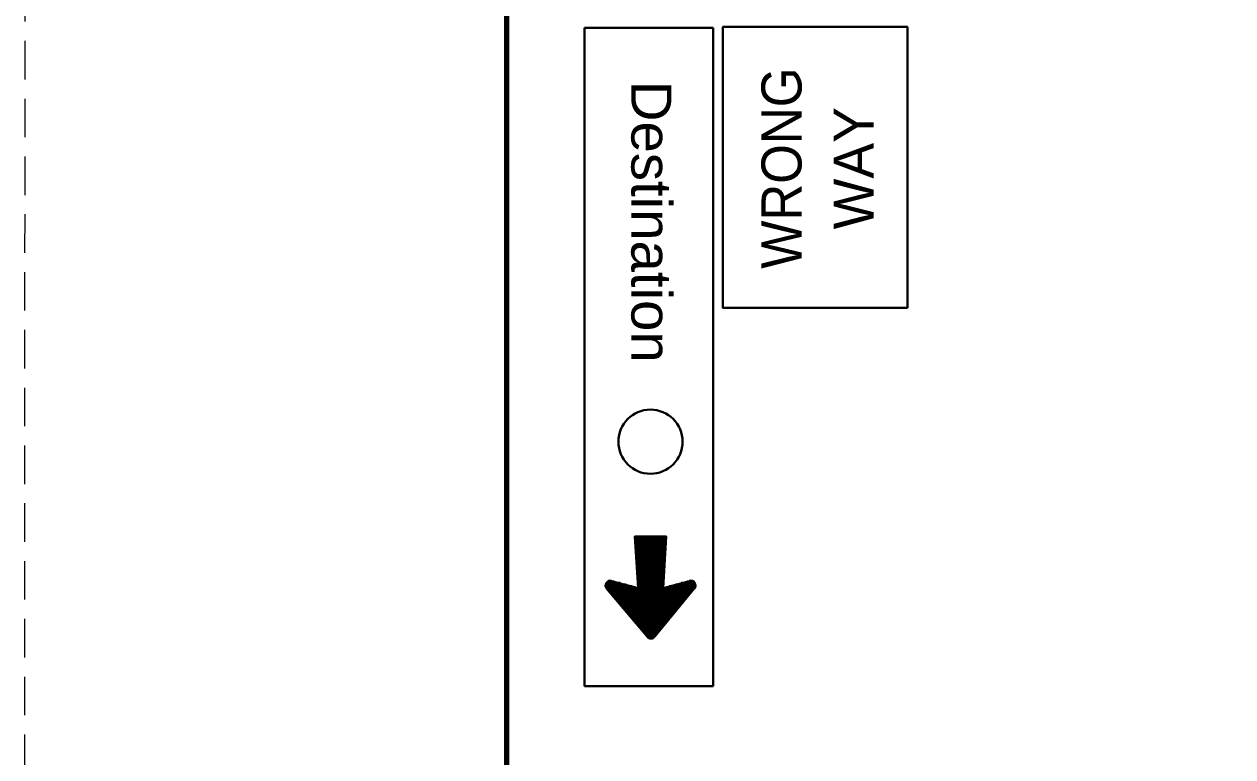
# Model space of a CAD drawing. Extents: x 930 to 1610, y -455 to -15.
# Drawn here: x 930 to 1005.3, y -261.1 to -215.4 of the extents above; entities that cross this region are included whole.
import ezdxf
from ezdxf.enums import TextEntityAlignment as Align

# ---------------------------------------------------------------- set-up
doc = ezdxf.new("R2010")
doc.units = 0
doc.header["$LTSCALE"] = 0.8
doc.linetypes.add('MEDIUM_DASHED', pattern=[4.5, 3, -1.5])
doc.layers.add('1', color=7, linetype='Continuous', lineweight=53)
doc.layers.add('61', color=7, linetype='Continuous', lineweight=35)

msp = doc.modelspace()

# ---------------------------------------------------------------- linework, layer by layer
at = {"layer": '1', "linetype": 'MEDIUM_DASHED', "lineweight": 13}
msp.add_line((930.0127, -14.8872), (929.9527, -454.9272), dxfattribs=at)
at = {"layer": '1', "lineweight": 40}
for p, q in [((964.8776, -215.6757), (964.8776, -256.6757)), ((972.8776, -215.6757), (964.8776, -215.6757)), ((972.8776, -215.6757), (972.8776, -256.6757)), ((968.0113, -247.3482), (969.9512, -247.3482)), ((968.0213, -247.4483), (969.9412, -247.4483)), ((968.0312, -247.5482), (969.9312, -247.5482)), ((968.0312, -247.6482), (969.9312, -247.6482)), ((968.0412, -247.7482), (969.9212, -247.7482)), ((968.9612, -247.3482), (969.9512, -247.3482)), ((968.9612, -247.4483), (969.9412, -247.4483)), ((968.9612, -247.5482), (969.9312, -247.5482)), ((968.9612, -247.6482), (969.9312, -247.6482)), ((968.9612, -247.7482), (969.9212, -247.7482)), ((968.0512, -247.8482), (969.9212, -247.8482)), ((968.0512, -247.9483), (969.9112, -247.9483)), ((968.0612, -248.0482), (969.9112, -248.0482)), ((968.0612, -248.1482), (969.9013, -248.1482)), ((968.0712, -248.2482), (969.9013, -248.2482)), ((968.0812, -248.3482), (969.8913, -248.3482)), ((968.0812, -248.4483), (969.8913, -248.4483)), ((968.9612, -247.8482), (969.9212, -247.8482)), ((968.9612, -247.9483), (969.9112, -247.9483)), ((968.9612, -248.0482), (969.9112, -248.0482)), ((968.9612, -248.1482), (969.9013, -248.1482)), ((968.9612, -248.2482), (969.9013, -248.2482)), ((968.9612, -248.3482), (969.8913, -248.3482)), ((968.9612, -248.4483), (969.8913, -248.4483)), ((968.0912, -248.5482), (969.8813, -248.5482)), ((968.1012, -248.6482), (969.8813, -248.6482)), ((968.1012, -248.7482), (969.8712, -248.7482)), ((968.1112, -248.8482), (969.8712, -248.8482)), ((968.1112, -248.9483), (969.8612, -248.9483)), ((968.1212, -249.0482), (969.8512, -249.0482)), ((968.1313, -249.1482), (969.8512, -249.1482)), ((968.1313, -249.2482), (969.8412, -249.2482)), ((968.9612, -248.5482), (969.8813, -248.5482)), ((968.9612, -248.6482), (969.8813, -248.6482)), ((968.9612, -248.7482), (969.8712, -248.7482)), ((968.9612, -248.8482), (969.8712, -248.8482)), ((968.9612, -248.9483), (969.8612, -248.9483)), ((968.9612, -249.0482), (969.8512, -249.0482)), ((968.9612, -249.1482), (969.8512, -249.1482)), ((968.9612, -249.2482), (969.8412, -249.2482)), ((968.1413, -249.3482), (969.8412, -249.3482)), ((968.1413, -249.4483), (969.8312, -249.4483)), ((968.1413, -249.5482), (969.8312, -249.5482)), ((968.1513, -249.6482), (969.8212, -249.6482)), ((968.1612, -249.7482), (969.8212, -249.7482)), ((968.1612, -249.8482), (969.8112, -249.8482)), ((968.1712, -249.9483), (969.8112, -249.9483)), ((968.1712, -250.0482), (969.8012, -250.0482)), ((968.9612, -249.3482), (969.8412, -249.3482)), ((968.9612, -249.4483), (969.8312, -249.4483)), ((968.9612, -249.5482), (969.8312, -249.5482)), ((968.9612, -249.6482), (969.8212, -249.6482)), ((968.9612, -249.7482), (969.8212, -249.7482)), ((968.9612, -249.8482), (969.8112, -249.8482)), ((968.9612, -249.9483), (969.8112, -249.9483)), ((968.9612, -250.0482), (969.8012, -250.0482)), ((966.1712, -250.4483), (967.8412, -250.4483)), ((966.2112, -250.2482), (967.0912, -250.2482)), ((966.2812, -250.6482), (971.6812, -250.6482)), ((966.3612, -250.7482), (971.6012, -250.7482)), ((968.1812, -250.1482), (969.8012, -250.1482)), ((968.1912, -250.2482), (969.7912, -250.2482)), ((968.1912, -250.3482), (969.7912, -250.3482)), ((968.2012, -250.4483), (969.7812, -250.4483)), ((968.9612, -250.1482), (969.8012, -250.1482)), ((968.9612, -250.2482), (969.7912, -250.2482)), ((968.9612, -250.3482), (969.7912, -250.3482)), ((968.9612, -250.4483), (969.7812, -250.4483)), ((968.9612, -250.5482), (969.7812, -250.5482)), ((968.9612, -250.6482), (971.6812, -250.6482)), ((968.9612, -250.7482), (971.6012, -250.7482)), ((970.1712, -250.4483), (971.7912, -250.4483)), ((970.1712, -250.4483), (971.7912, -250.4483)), ((970.5412, -250.3482), (971.7912, -250.3482)), ((970.5412, -250.3482), (971.7912, -250.3482)), ((966.4512, -250.8482), (971.5213, -250.8482)), ((966.5312, -250.9483), (971.4412, -250.9483)), ((966.6212, -251.0482), (971.3512, -251.0482)), ((966.7012, -251.1482), (971.2713, -251.1482)), ((966.7912, -251.2482), (971.1912, -251.2482)), ((966.8712, -251.3482), (971.1112, -251.3482)), ((966.9612, -251.4483), (971.0213, -251.4483)), ((967.0412, -251.5482), (970.9412, -251.5482)), ((968.9612, -250.8482), (971.5213, -250.8482)), ((968.9612, -250.9483), (971.4412, -250.9483)), ((968.9612, -251.0482), (971.3512, -251.0482)), ((968.9612, -251.1482), (971.2713, -251.1482)), ((968.9612, -251.2482), (971.1912, -251.2482)), ((968.9612, -251.3482), (971.1112, -251.3482)), ((968.9612, -251.4483), (971.0213, -251.4483)), ((968.9612, -251.5482), (970.9412, -251.5482)), ((967.1212, -251.6482), (970.8612, -251.6482)), ((967.2112, -251.7482), (970.7713, -251.7482)), ((967.2912, -251.8482), (970.6912, -251.8482)), ((967.3813, -251.9483), (970.6112, -251.9483)), ((967.4612, -252.0482), (970.5312, -252.0482)), ((967.5512, -252.1482), (970.4412, -252.1482)), ((967.6313, -252.2482), (970.3612, -252.2482)), ((968.9612, -251.6482), (970.8612, -251.6482)), ((968.9612, -251.7482), (970.7713, -251.7482)), ((968.9612, -251.8482), (970.6912, -251.8482)), ((968.9612, -251.9483), (970.6112, -251.9483)), ((968.9612, -252.0482), (970.5312, -252.0482)), ((968.9612, -252.1482), (970.4412, -252.1482)), ((968.9612, -252.2482), (970.3612, -252.2482)), ((967.7212, -252.3482), (970.2812, -252.3482)), ((967.8012, -252.4483), (970.2012, -252.4483)), ((967.8913, -252.5482), (970.1112, -252.5482)), ((967.9712, -252.6482), (970.0312, -252.6482)), ((968.0612, -252.7482), (969.9512, -252.7482)), ((968.1413, -252.8482), (969.8712, -252.8482)), ((968.2212, -252.9483), (969.7812, -252.9483)), ((968.3012, -253.0482), (969.7012, -253.0482)), ((968.9612, -252.3482), (970.2812, -252.3482)), ((968.9612, -252.4483), (970.2012, -252.4483)), ((968.9612, -252.5482), (970.1112, -252.5482)), ((968.9612, -252.6482), (970.0312, -252.6482)), ((968.9612, -252.7482), (969.9512, -252.7482)), ((968.9612, -252.8482), (969.8712, -252.8482)), ((968.9612, -252.9483), (969.7812, -252.9483)), ((968.9612, -253.0482), (969.7012, -253.0482)), ((968.3813, -253.1482), (969.6212, -253.1482)), ((968.4712, -253.2482), (969.5312, -253.2482)), ((968.5512, -253.3482), (969.4512, -253.3482)), ((968.6413, -253.4483), (969.3712, -253.4483)), ((968.7212, -253.5482), (969.2912, -253.5482)), ((968.9612, -253.1482), (969.6212, -253.1482)), ((968.9612, -253.2482), (969.5312, -253.2482)), ((968.9612, -253.3482), (969.4512, -253.3482)), ((968.9612, -253.4483), (969.3712, -253.4483)), ((968.9612, -253.5482), (969.2912, -253.5482)), ((972.8776, -256.6757), (964.8776, -256.6757))]:
    msp.add_line(p, q, dxfattribs=at)
at = {"layer": '1', "lineweight": 35}
for p, q in [((968.7713, -253.5982), (966.2412, -250.6082)), ((971.7312, -250.5982), (969.2512, -253.5982))]:
    msp.add_line(p, q, dxfattribs=at)
at = {"layer": '1', "lineweight": 40}
msp.add_lwpolyline([(984.9971, -233.1127), (984.9971, -215.6127), (973.4971, -215.6127), (973.4971, -233.1127)], close=True, dxfattribs=at)
at = {"layer": '1', "lineweight": 35}
msp.add_lwpolyline([(966.5612, -250.1082), (968.2112, -250.5482), (968.0113, -247.3482), (969.9512, -247.3482), (969.7812, -250.5582), (971.4112, -250.1082)], dxfattribs=at)
at = {"layer": '1', "lineweight": 40}
for points in [[(966.1712, -250.3482), (966.1812, -250.3482), (967.4612, -250.3482)], [(966.2012, -250.5482), (966.2112, -250.5482), (968.2112, -250.5482), (969.7812, -250.5482)], [(966.3012, -250.1482), (966.3112, -250.1482), (966.7212, -250.1482)], [(969.8112, -250.5482), (971.7512, -250.5482), (971.7613, -250.5482)], [(969.8112, -250.5482), (971.7512, -250.5482), (971.7613, -250.5482)], [(970.9013, -250.2482), (971.7512, -250.2482), (971.7613, -250.2482)], [(970.9013, -250.2482), (971.7512, -250.2482), (971.7613, -250.2482)], [(971.2613, -250.1482), (971.6612, -250.1482), (971.6712, -250.1482)], [(971.2613, -250.1482), (971.6612, -250.1482), (971.6712, -250.1482)], [(968.8312, -253.6482), (968.8112, -253.6482), (968.8312, -253.6482), (969.1812, -253.6482), (969.1812, -253.6482)], [(968.9612, -253.6482), (969.1812, -253.6482), (969.1912, -253.6482)]]:
    msp.add_lwpolyline(points, dxfattribs=at)
msp.add_circle((968.9791, -241.4477), 2, dxfattribs=at)
at = {"layer": '1', "lineweight": 35}
for centre, start, end in [((966.4767, -250.4079), 75.11373, 220.25762), ((971.4906, -250.4043), 320.43005, 105.55122), ((969.0114, -253.4), 220.25653, 320.40471)]:
    msp.add_arc(centre, 0.31, start, end, dxfattribs=at)
at = {"layer": '61', "lineweight": 158}
msp.add_lwpolyline([(1599.0527, -24.8872), (960.0127, -24.8872), (960.0127, -444.9072)], dxfattribs=at)

# ---------------------------------------------------------------- texts
at = {"layer": '1'}
for s, rotation, width, p in [('WRONG', 90, 0.95, (978.3962, -224.4137)), ('Destination', 270, 1.05, (967.7897, -227.7488))]:
    msp.add_text(s, height=2.5, rotation=rotation, dxfattribs=dict(at, width=width)).set_placement(p, align=Align.CENTER)
msp.add_text('WAY', height=2.5, rotation=90, dxfattribs=at).set_placement((982.8962, -224.4137), align=Align.CENTER)

doc.saveas('drawing.dxf')
